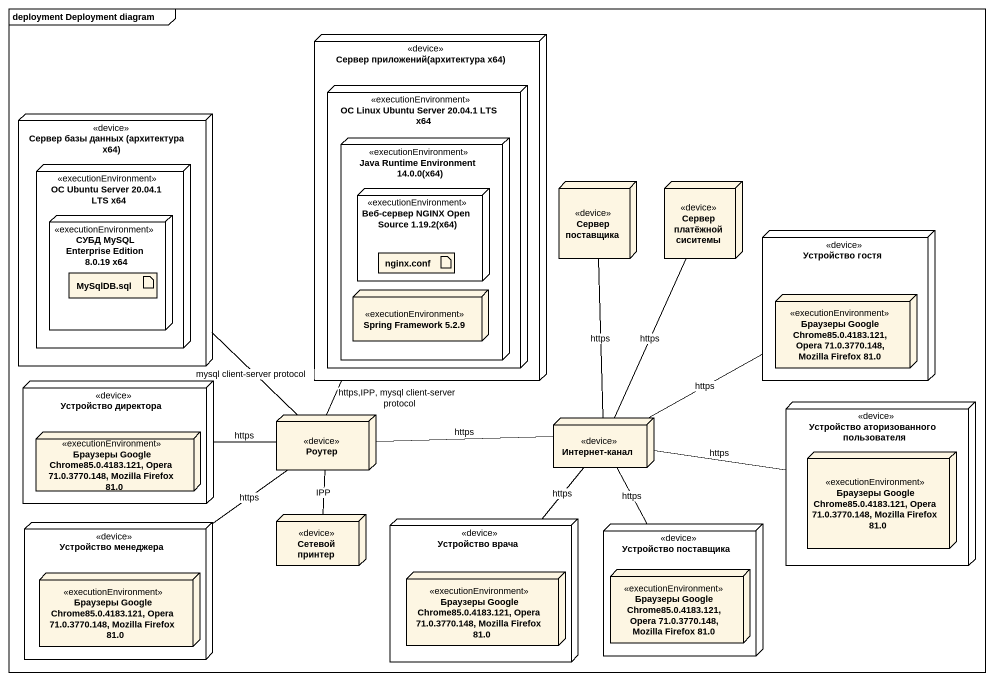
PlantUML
@startuml
mainframe deployment Deployment diagram
node "Сервер приложений(архитектура х64)" as Сервер_приложений <<device>> {
  node "ОС Linux Ubuntu Server 20.04.1 LTS x64" as ОС_Linux_Ubuntu_Server_20 <<executionEnvironment>> {
    node "Java Runtime Environment 14.0.0(x64)" as Java_Runtime_Environment_14 <<executionEnvironment>> {
      node "Веб-сервер NGINX Open Source 1.19.2(x64)" as Веб_сервер_NGINX_Open <<executionEnvironment>> {
        artifact "nginx.conf" as nginx_conf
      }
      node "Spring Framework 5.2.9" as Spring_Framework_5_2_9 <<executionEnvironment>>
    }
  }
}
node "Сервер базы данных (архитектура x64)" as Сервер_базы_данных <<device>> {
  node "ОС Ubuntu Server 20.04.1 LTS x64" as ОС_Ubuntu_Server_20_04_1 <<executionEnvironment>> {
    node "СУБД MySQL Enterprise Edition 8.0.19 x64" as СУБД_MySQL_Enterprise <<executionEnvironment>> {
      artifact "MySqlDB.sql" as MySqlDB_sql
    }
  }
}
node "Сервер поставщика" as Сервер_поставщика <<device>>
node "Сервер платёжной сиситемы" as Сервер_платёжной_сиситемы <<device>>
node "Устройство гостя" as Устройство_гостя <<device>> {
  node "Браузеры Google Chrome85.0.4183.121, Opera 71.0.3770.148, Mozilla Firefox 81.0" as Браузеры_Google_Chrome85_0 <<executionEnvironment>>
}
node "Устройство директора" as Устройство_директора <<device>> {
  node "Браузеры Google Chrome85.0.4183.121, Opera 71.0.3770.148, Mozilla Firefox 81.0" as Браузеры_Google_Chrome85_0_2 <<executionEnvironment>>
}
node "Устройство аторизованного пользователя" as Устройство_аторизованного <<device>> {
  node "Браузеры Google Chrome85.0.4183.121, Opera 71.0.3770.148, Mozilla Firefox 81.0" as Браузеры_Google_Chrome85_0_3 <<executionEnvironment>>
}
node Роутер <<device>>
node "Интернет-канал" as Интернет_канал <<device>>
node "Сетевой принтер" as Сетевой_принтер <<device>>
node "Устройство менеджера" as Устройство_менеджера <<device>> {
  node "Браузеры Google Chrome85.0.4183.121, Opera 71.0.3770.148, Mozilla Firefox 81.0" as Браузеры_Google_Chrome85_0_4 <<executionEnvironment>>
}
node "Устройство врача" as Устройство_врача <<device>> {
  node "Браузеры Google Chrome85.0.4183.121, Opera 71.0.3770.148, Mozilla Firefox 81.0" as Браузеры_Google_Chrome85_0_5 <<executionEnvironment>>
}
node "Устройство поставщика" as Устройство_поставщика <<device>> {
  node "Браузеры Google Chrome85.0.4183.121, Opera 71.0.3770.148, Mozilla Firefox 81.0" as Браузеры_Google_Chrome85_0_6 <<executionEnvironment>>
}
Роутер -up- Сервер_приложений : https,IPP, mysql client-server protocol
Роутер -up- Сервер_базы_данных : mysql client-server protocol
Роутер -left- Устройство_директора : https
Роутер -right- Интернет_канал : https
Роутер -- Сетевой_принтер : IPP
Интернет_канал -up- Сервер_поставщика : https
Интернет_канал -up- Сервер_платёжной_сиситемы : https
Интернет_канал -right- Устройство_гостя : https
Интернет_канал -right- Устройство_аторизованного : https
Устройство_менеджера -up- Роутер : https
Устройство_врача -up- Интернет_канал : https
Устройство_поставщика -up- Интернет_канал : https
@enduml
